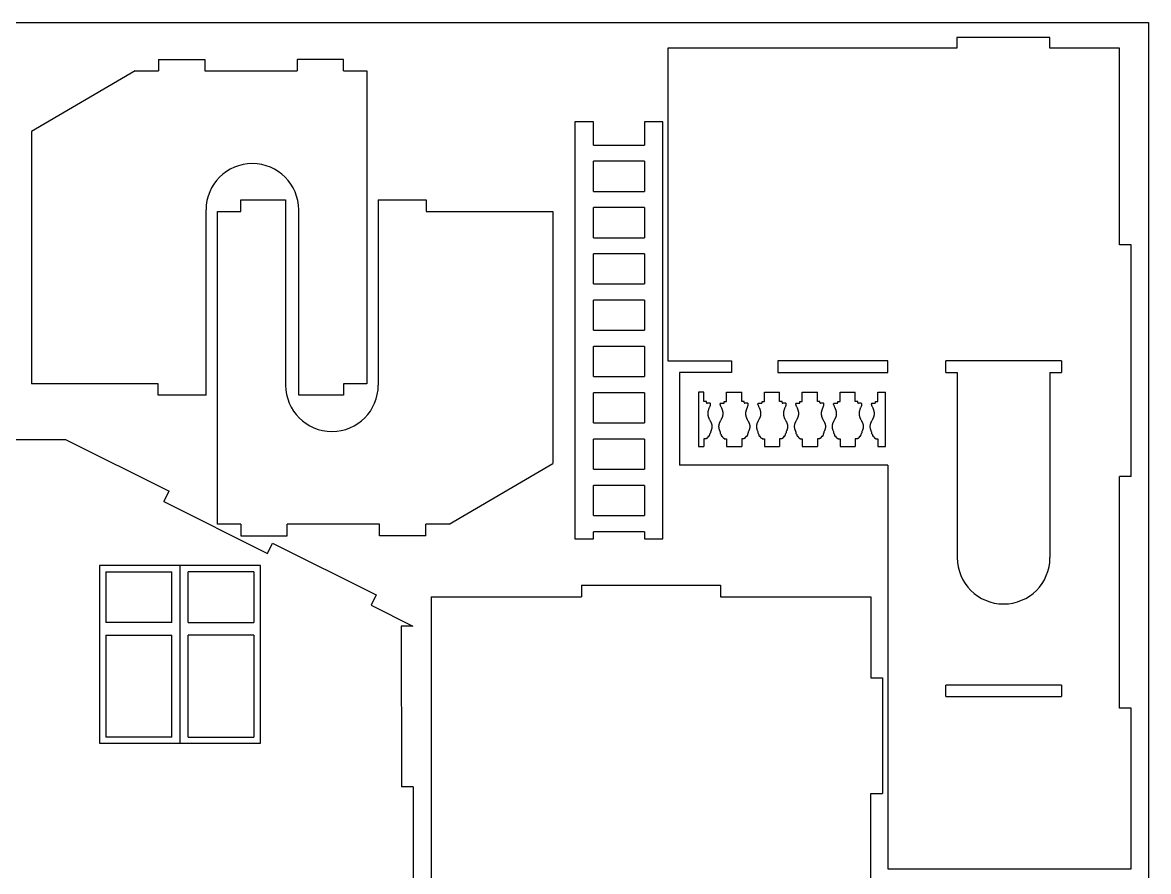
# Model space of a CAD drawing. Extents: x -442 to 263, y -399 to 649.
# Drawn here: x -130.9 to 258.1, y -192.2 to 101 of the extents above; entities that cross this region are included whole.
import ezdxf

# ---------------------------------------------------------------- set-up
doc = ezdxf.new("R2010")
doc.units = 0
doc.layers.get('0').update_dxf_attribs({"color": 1, "linetype": 'CONTINUOUS'})
doc.layers.add('1', color=2, linetype='CONTINUOUS')

msp = doc.modelspace()

# ---------------------------------------------------------------- linework, layer by layer
for p, q in [((191.9, 95.8), (191.9, 92.16)), ((224.03, 95.8), (191.9, 95.8)), ((224.03, 92.16), (224.03, 95.8)), ((92.03, 92.16), (92.03, -15.84)), ((191.9, 92.16), (92.03, 92.16)), ((248.03, 92.16), (224.03, 92.16)), ((248.03, 24.16), (248.03, 92.16)), ((-84, 88.25), (-68, 88.25)), ((-84, 88.25), (-84, 84.25)), ((-68, 88.25), (-68, 84.25)), ((-20, 88.25), (-36, 88.25)), ((-36, 88.25), (-36, 84.25)), ((-20, 84.25), (-20, 88.25)), ((-92, 84.25), (-84, 84.25)), ((-68, 84.25), (-36, 84.25)), ((-20, 84.25), (-12, 84.25)), ((-12, 84.25), (-12, -23.75)), ((66.3, 66.68), (59.9, 66.68)), ((59.9, 66.68), (59.9, -77.32)), ((66.3, 58.68), (66.3, 66.68)), ((90.3, 66.68), (83.9, 66.68)), ((83.9, 66.68), (83.9, 58.68)), ((90.3, -77.32), (90.3, 66.68)), ((66.3, 58.68), (83.9, 58.68)), ((66.3, 42.68), (66.3, 53.08)), ((83.9, 53.08), (66.3, 53.08)), ((83.9, 53.08), (83.9, 42.68)), ((-55.55, 39.74), (-40.03, 39.74)), ((-55.55, 35.74), (-55.55, 39.74)), ((-40.03, 39.74), (-40.03, -24.26)), ((-8.03, 39.74), (8.47, 39.74)), ((-8.03, 39.74), (-8.03, -24.26)), ((8.47, 39.74), (8.47, 35.74)), ((66.3, 42.68), (83.9, 42.68)), ((-67.52, -27.75), (-67.52, 36.25)), ((-63.55, 35.74), (-55.55, 35.74)), ((-63.55, -72.26), (-63.55, 35.74)), ((-35.52, -27.75), (-35.52, 36.25)), ((8.47, 35.74), (52.28, 35.74)), ((8.47, 35.74), (52.28, 35.74)), ((66.3, 26.68), (66.3, 37.08)), ((83.9, 37.08), (66.3, 37.08)), ((83.9, 37.08), (83.9, 26.68)), ((66.3, 26.68), (83.9, 26.68)), ((252.03, 24.16), (248.03, 24.16)), ((252.03, -55.84), (252.03, 24.16)), ((66.3, 10.68), (66.3, 21.08)), ((83.9, 21.08), (66.3, 21.08)), ((83.9, 21.08), (83.9, 10.68)), ((66.3, 10.68), (83.9, 10.68)), ((66.3, -5.32), (66.3, 5.08)), ((83.9, 5.08), (66.3, 5.08)), ((83.9, 5.08), (83.9, -5.32)), ((66.3, -5.32), (83.9, -5.32)), ((83.9, -10.92), (66.3, -10.92)), ((66.3, -21.32), (66.3, -10.92)), ((83.9, -10.92), (83.9, -21.32)), ((92.03, -15.84), (114.03, -15.84)), ((114.03, -15.84), (114.03, -19.91)), ((130.03, -15.84), (130.03, -19.84)), ((168.03, -15.84), (130.03, -15.84)), ((168.03, -19.84), (168.03, -15.84)), ((228.03, -15.84), (188.03, -15.84)), ((188.03, -19.84), (188.03, -15.84)), ((228.03, -15.84), (228.03, -19.84)), ((66.3, -21.32), (83.9, -21.32)), ((114.03, -19.91), (96.03, -19.91)), ((96.03, -19.91), (96.03, -51.91)), ((130.03, -19.84), (168.03, -19.84)), ((188.03, -19.84), (192.02, -19.84)), ((192.02, -19.84), (192.02, -83.84)), ((224.02, -19.84), (224.02, -83.84)), ((224.02, -19.84), (228.03, -19.84)), ((-84.02, -23.75), (-127.83, -23.75)), ((-84.02, -27.75), (-84.02, -23.75)), ((-20, -23.75), (-20, -27.75)), ((-12, -23.75), (-20, -23.75)), ((66.3, -37.32), (66.3, -26.92)), ((83.9, -26.92), (66.3, -26.92)), ((83.9, -26.92), (83.9, -37.32)), ((102.61, -26.73), (102.61, -45.42)), ((104.49, -26.73), (102.61, -26.73)), ((104.49, -29.93), (104.49, -26.73)), ((112.33, -29.93), (112.33, -26.73)), ((112.33, -26.73), (117.56, -26.73)), ((117.56, -29.93), (117.56, -26.73)), ((125.4, -29.93), (125.4, -26.73)), ((125.4, -26.73), (130.62, -26.73)), ((130.62, -29.93), (130.62, -26.73)), ((138.46, -29.93), (138.46, -26.73)), ((138.46, -26.73), (143.69, -26.73)), ((143.69, -29.93), (143.69, -26.73)), ((151.53, -29.93), (151.53, -26.73)), ((151.53, -26.73), (156.76, -26.73)), ((156.76, -29.93), (156.76, -26.73)), ((164.6, -29.93), (164.6, -26.73)), ((-67.52, -27.75), (-84.02, -27.75)), ((-20, -27.75), (-35.52, -27.75)), ((105.32, -29.93), (104.49, -29.93)), ((105.32, -30.27), (105.32, -29.93)), ((106.59, -30.51), (105.56, -30.51)), ((106.75, -30.91), (106.75, -30.67)), ((110.07, -30.91), (110.07, -30.67)), ((110.23, -30.51), (111.25, -30.51)), ((111.49, -30.27), (111.49, -29.93)), ((111.49, -29.93), (112.33, -29.93)), ((118.39, -29.93), (117.56, -29.93)), ((118.39, -30.27), (118.39, -29.93)), ((119.66, -30.51), (118.63, -30.51)), ((119.82, -30.91), (119.82, -30.67)), ((123.13, -30.91), (123.13, -30.67)), ((123.29, -30.51), (124.32, -30.51)), ((124.56, -30.27), (124.56, -29.93)), ((124.56, -29.93), (125.4, -29.93)), ((131.46, -29.93), (130.62, -29.93)), ((131.46, -30.27), (131.46, -29.93)), ((132.73, -30.51), (131.7, -30.51)), ((132.89, -30.91), (132.89, -30.67)), ((136.2, -30.91), (136.2, -30.67)), ((136.36, -30.51), (137.39, -30.51)), ((137.63, -30.27), (137.63, -29.93)), ((137.63, -29.93), (138.46, -29.93)), ((144.53, -29.93), (143.69, -29.93)), ((144.53, -30.27), (144.53, -29.93)), ((145.79, -30.51), (144.77, -30.51)), ((145.95, -30.91), (145.95, -30.67)), ((149.27, -30.91), (149.27, -30.67)), ((149.43, -30.51), (150.46, -30.51)), ((150.7, -30.27), (150.7, -29.93)), ((150.7, -29.93), (151.53, -29.93)), ((157.6, -29.93), (156.76, -29.93)), ((157.6, -30.27), (157.6, -29.93)), ((158.86, -30.51), (157.84, -30.51)), ((159.02, -30.91), (159.02, -30.67)), ((162.34, -30.91), (162.34, -30.67)), ((162.5, -30.51), (163.52, -30.51)), ((163.76, -30.27), (163.76, -29.93)), ((163.76, -29.93), (164.6, -29.93)), ((66.3, -37.32), (83.9, -37.32)), ((105.32, -42.76), (104.49, -42.76)), ((104.49, -42.76), (104.49, -45.42)), ((105.56, -42.53), (105.32, -42.53)), ((105.32, -42.53), (105.32, -42.76)), ((105.8, -42.19), (105.8, -42.29)), ((106.04, -41.95), (106.01, -41.95)), ((106.41, -41.34), (106.41, -41.55)), ((106.73, -40.43), (106.73, -40.78)), ((110.09, -40.43), (110.09, -40.78)), ((110.4, -41.34), (110.4, -41.55)), ((110.77, -41.95), (110.8, -41.95)), ((111.01, -42.19), (111.01, -42.29)), ((111.25, -42.53), (111.49, -42.53)), ((111.49, -42.53), (111.49, -42.76)), ((111.49, -42.76), (112.33, -42.76)), ((112.33, -42.76), (112.33, -45.42)), ((118.39, -42.76), (117.56, -42.76)), ((117.56, -42.76), (117.56, -45.42)), ((118.63, -42.53), (118.39, -42.53)), ((118.39, -42.53), (118.39, -42.76)), ((118.87, -42.19), (118.87, -42.29)), ((119.11, -41.95), (119.08, -41.95)), ((119.48, -41.34), (119.48, -41.55)), ((119.8, -40.43), (119.8, -40.78)), ((123.15, -40.43), (123.15, -40.78)), ((123.47, -41.34), (123.47, -41.55)), ((123.84, -41.95), (123.87, -41.95)), ((124.08, -42.19), (124.08, -42.29)), ((124.32, -42.53), (124.56, -42.53)), ((124.56, -42.53), (124.56, -42.76)), ((124.56, -42.76), (125.4, -42.76)), ((125.4, -42.76), (125.4, -45.42)), ((131.46, -42.76), (130.62, -42.76)), ((130.62, -42.76), (130.62, -45.42)), ((131.7, -42.53), (131.46, -42.53)), ((131.46, -42.53), (131.46, -42.76)), ((131.94, -42.19), (131.94, -42.29)), ((132.18, -41.95), (132.15, -41.95)), ((132.55, -41.34), (132.55, -41.55)), ((132.87, -40.43), (132.87, -40.78)), ((136.22, -40.43), (136.22, -40.78)), ((136.54, -41.34), (136.54, -41.55)), ((136.91, -41.95), (136.94, -41.95)), ((137.15, -42.19), (137.15, -42.29)), ((137.39, -42.53), (137.63, -42.53)), ((137.63, -42.53), (137.63, -42.76)), ((137.63, -42.76), (138.46, -42.76)), ((138.46, -42.76), (138.46, -45.42)), ((144.53, -42.76), (143.69, -42.76)), ((143.69, -42.76), (143.69, -45.42)), ((144.77, -42.53), (144.53, -42.53)), ((144.53, -42.53), (144.53, -42.76)), ((145.01, -42.19), (145.01, -42.29)), ((145.25, -41.95), (145.22, -41.95)), ((145.62, -41.34), (145.62, -41.55)), ((145.93, -40.43), (145.93, -40.78)), ((149.29, -40.43), (149.29, -40.78)), ((149.61, -41.34), (149.61, -41.55)), ((149.98, -41.95), (150.01, -41.95)), ((150.22, -42.19), (150.22, -42.29)), ((150.46, -42.53), (150.7, -42.53)), ((150.7, -42.53), (150.7, -42.76)), ((150.7, -42.76), (151.53, -42.76)), ((151.53, -42.76), (151.53, -45.42)), ((157.6, -42.76), (156.76, -42.76)), ((156.76, -42.76), (156.76, -45.42)), ((157.84, -42.53), (157.6, -42.53)), ((157.6, -42.53), (157.6, -42.76)), ((158.08, -42.19), (158.08, -42.29)), ((158.32, -41.95), (158.29, -41.95)), ((158.69, -41.34), (158.69, -41.55)), ((159, -40.43), (159, -40.78)), ((162.36, -40.43), (162.36, -40.78)), ((162.67, -41.34), (162.67, -41.55)), ((163.04, -41.95), (163.07, -41.95)), ((163.28, -42.19), (163.28, -42.29)), ((163.52, -42.53), (163.76, -42.53)), ((163.76, -42.53), (163.76, -42.76)), ((163.76, -42.76), (164.6, -42.76)), ((164.6, -42.76), (164.6, -45.42)), ((-156.07, -43.03), (-116.07, -43.03)), ((-116.07, -43.03), (-80.29, -60.92)), ((83.9, -42.92), (66.3, -42.92)), ((66.3, -53.32), (66.3, -42.92)), ((83.9, -42.92), (83.9, -53.32)), ((102.61, -45.42), (104.49, -45.42)), ((112.33, -45.42), (117.56, -45.42)), ((125.4, -45.42), (130.62, -45.42)), ((138.46, -45.42), (143.69, -45.42)), ((151.53, -45.42), (156.76, -45.42)), ((66.3, -53.32), (83.9, -53.32)), ((168.03, -51.91), (96.03, -51.91)), ((168.03, -51.91), (168.03, -191.36)), ((252.03, -55.84), (248.03, -55.84)), ((248.03, -135.84), (248.03, -55.84)), ((-82.08, -64.5), (-80.29, -60.92)), ((66.3, -69.32), (66.3, -58.92)), ((83.9, -58.92), (66.3, -58.92)), ((83.9, -58.92), (83.9, -69.32)), ((-82.08, -64.5), (-46.31, -82.38)), ((66.3, -69.32), (83.9, -69.32)), ((-55.55, -72.26), (-63.55, -72.26)), ((-55.55, -72.26), (-55.55, -76.26)), ((-39.55, -76.26), (-39.55, -72.26)), ((-7.55, -72.26), (-39.55, -72.26)), ((-7.55, -76.26), (-7.55, -72.26)), ((8.45, -76.26), (8.45, -72.26)), ((16.45, -72.26), (8.45, -72.26)), ((-55.55, -76.26), (-39.55, -76.26)), ((8.45, -76.26), (-7.55, -76.26)), ((59.9, -77.32), (66.3, -77.32)), ((66.3, -77.32), (66.3, -74.92)), ((83.9, -74.92), (66.3, -74.92)), ((83.9, -74.92), (83.9, -77.32)), ((83.9, -77.32), (90.3, -77.32)), ((-46.31, -82.38), (-44.52, -78.81)), ((-44.52, -78.81), (-8.74, -96.7)), ((-102.1, -88.69), (-79.36, -88.69)), ((-102.1, -88.69), (-102.1, -106.29)), ((-79.36, -106.29), (-79.36, -88.69)), ((-50.96, -88.69), (-73.7, -88.69)), ((-73.7, -106.29), (-73.7, -88.69)), ((62.2, -93.33), (62.2, -97.33)), ((62.2, -93.33), (110.2, -93.33)), ((110.2, -93.33), (110.2, -97.33)), ((-8.74, -96.7), (-10.53, -100.27)), ((-10.53, -100.27), (3.93, -107.5)), ((10.2, -97.33), (62.2, -97.33)), ((10.2, -97.33), (10.2, -205.33)), ((110.2, -97.33), (162.2, -97.33)), ((162.2, -97.33), (162.2, -125.33)), ((-79.36, -106.29), (-102.1, -106.29)), ((-73.7, -106.29), (-50.96, -106.29)), ((-0.07, -107.5), (0, -163.03)), ((3.93, -107.5), (-0.07, -107.5)), ((-102.1, -110.67), (-79.36, -110.67)), ((-102.1, -110.67), (-102.1, -145.87)), ((-79.36, -145.87), (-79.36, -110.67)), ((-50.96, -110.67), (-73.7, -110.67)), ((-73.7, -145.87), (-73.7, -110.67)), ((-50.96, -110.67), (-50.96, -145.87)), ((162.2, -125.33), (166.2, -125.33)), ((166.2, -125.33), (166.2, -165.33)), ((228.03, -127.84), (188.03, -127.84)), ((188.03, -131.84), (188.03, -127.84)), ((228.03, -127.84), (228.03, -131.84)), ((188.03, -131.84), (228.03, -131.84)), ((252.03, -135.84), (248.03, -135.84)), ((252.03, -191.36), (252.03, -135.84)), ((-79.36, -145.87), (-102.1, -145.87)), ((-73.7, -145.87), (-50.96, -145.87)), ((4, -163.03), (0, -163.03)), ((4, -163.03), (4, -243.03)), ((162.2, -205.33), (162.2, -165.33)), ((162.2, -165.33), (166.2, -165.33)), ((168.03, -191.36), (252.03, -191.36))]:
    msp.add_line(p, q)
for points in [[(106.59, -31.5), (106.49, -31.68), (106.4, -31.87), (106.31, -32.05), (106.22, -32.24), (106.18, -32.34), (106.15, -32.44), (106.11, -32.53), (106.07, -32.63), (106.02, -32.8), (105.97, -32.97), (105.94, -33.06), (105.92, -33.14), (105.9, -33.23), (105.88, -33.31), (105.86, -33.46), (105.83, -33.6), (105.82, -33.75), (105.81, -33.9), (105.8, -34.04), (105.81, -34.19), (105.81, -34.3), (105.82, -34.42), (105.83, -34.53), (105.85, -34.64), (105.86, -34.72), (105.88, -34.79), (105.89, -34.87), (105.91, -34.94), (105.94, -35.05), (105.98, -35.16), (106.01, -35.27), (106.04, -35.35), (106.07, -35.43), (106.12, -35.55), (106.17, -35.67), (106.22, -35.77), (106.27, -35.88), (106.33, -36.01), (106.4, -36.13), (106.52, -36.37), (106.64, -36.57), (106.69, -36.68), (106.77, -36.83), (106.83, -36.94), (106.88, -37.05), (106.93, -37.15), (106.97, -37.25), (107.03, -37.4), (107.08, -37.54), (107.11, -37.61), (107.13, -37.69), (107.16, -37.8), (107.19, -37.91), (107.21, -38.02), (107.23, -38.14), (107.24, -38.27), (107.25, -38.4), (107.25, -38.54), (107.25, -38.67), (107.24, -38.81), (107.22, -38.95), (107.2, -39.09), (107.18, -39.22), (107.15, -39.35), (107.11, -39.48), (107.07, -39.61), (107.03, -39.74), (107, -39.83), (106.97, -39.91), (106.93, -40), (106.89, -40.08), (106.82, -40.26), (106.73, -40.43)], [(110.22, -31.5), (110.32, -31.68), (110.42, -31.87), (110.51, -32.05), (110.59, -32.24), (110.63, -32.34), (110.67, -32.44), (110.71, -32.53), (110.74, -32.63), (110.8, -32.8), (110.85, -32.97), (110.87, -33.06), (110.89, -33.14), (110.91, -33.23), (110.93, -33.31), (110.96, -33.46), (110.98, -33.6), (111, -33.75), (111.01, -33.9), (111.01, -34.04), (111.01, -34.19), (111, -34.3), (111, -34.42), (110.98, -34.53), (110.97, -34.64), (110.95, -34.72), (110.94, -34.79), (110.92, -34.87), (110.9, -34.94), (110.87, -35.05), (110.84, -35.16), (110.8, -35.27), (110.78, -35.35), (110.75, -35.43), (110.7, -35.55), (110.65, -35.67), (110.6, -35.77), (110.55, -35.88), (110.48, -36.01), (110.42, -36.13), (110.29, -36.37), (110.18, -36.57), (110.12, -36.68), (110.04, -36.83), (109.99, -36.94), (109.93, -37.05), (109.89, -37.15), (109.84, -37.25), (109.78, -37.4), (109.73, -37.54), (109.71, -37.61), (109.69, -37.69), (109.66, -37.8), (109.63, -37.91), (109.61, -38.02), (109.59, -38.14), (109.58, -38.27), (109.57, -38.4), (109.56, -38.54), (109.57, -38.67), (109.58, -38.81), (109.59, -38.95), (109.61, -39.09), (109.64, -39.22), (109.67, -39.35), (109.7, -39.48), (109.74, -39.61), (109.79, -39.74), (109.82, -39.83), (109.85, -39.91), (109.88, -40), (109.92, -40.08), (110, -40.26), (110.09, -40.43)], [(119.66, -31.5), (119.56, -31.68), (119.47, -31.87), (119.38, -32.05), (119.29, -32.24), (119.25, -32.34), (119.21, -32.44), (119.18, -32.53), (119.14, -32.63), (119.09, -32.8), (119.04, -32.97), (119.01, -33.06), (118.99, -33.14), (118.97, -33.23), (118.95, -33.31), (118.92, -33.46), (118.9, -33.6), (118.89, -33.75), (118.88, -33.9), (118.87, -34.04), (118.87, -34.19), (118.88, -34.3), (118.89, -34.42), (118.9, -34.53), (118.92, -34.64), (118.93, -34.72), (118.95, -34.79), (118.96, -34.87), (118.98, -34.94), (119.01, -35.05), (119.04, -35.16), (119.08, -35.27), (119.11, -35.35), (119.14, -35.43), (119.19, -35.55), (119.24, -35.67), (119.29, -35.77), (119.34, -35.88), (119.4, -36.01), (119.47, -36.13), (119.59, -36.37), (119.7, -36.57), (119.76, -36.68), (119.84, -36.83), (119.9, -36.94), (119.95, -37.05), (120, -37.15), (120.04, -37.25), (120.1, -37.4), (120.15, -37.54), (120.18, -37.61), (120.2, -37.69), (120.23, -37.8), (120.25, -37.91), (120.28, -38.02), (120.29, -38.14), (120.31, -38.27), (120.32, -38.4), (120.32, -38.54), (120.32, -38.67), (120.31, -38.81), (120.29, -38.95), (120.27, -39.09), (120.25, -39.22), (120.22, -39.35), (120.18, -39.48), (120.14, -39.61), (120.1, -39.74), (120.07, -39.83), (120.03, -39.91), (120, -40), (119.96, -40.08), (119.88, -40.26), (119.8, -40.43)], [(123.29, -31.5), (123.39, -31.68), (123.49, -31.87), (123.58, -32.05), (123.66, -32.24), (123.7, -32.34), (123.74, -32.44), (123.77, -32.53), (123.81, -32.63), (123.87, -32.8), (123.92, -32.97), (123.94, -33.06), (123.96, -33.14), (123.98, -33.23), (124, -33.31), (124.03, -33.46), (124.05, -33.6), (124.07, -33.75), (124.08, -33.9), (124.08, -34.04), (124.08, -34.19), (124.07, -34.3), (124.06, -34.42), (124.05, -34.53), (124.03, -34.64), (124.02, -34.72), (124.01, -34.79), (123.99, -34.87), (123.97, -34.94), (123.94, -35.05), (123.91, -35.16), (123.87, -35.27), (123.84, -35.35), (123.81, -35.43), (123.77, -35.55), (123.71, -35.67), (123.67, -35.77), (123.62, -35.88), (123.55, -36.01), (123.49, -36.13), (123.36, -36.37), (123.25, -36.57), (123.19, -36.68), (123.11, -36.83), (123.06, -36.94), (123, -37.05), (122.95, -37.15), (122.91, -37.25), (122.85, -37.4), (122.8, -37.54), (122.78, -37.61), (122.75, -37.69), (122.72, -37.8), (122.7, -37.91), (122.68, -38.02), (122.66, -38.14), (122.64, -38.27), (122.63, -38.4), (122.63, -38.54), (122.63, -38.67), (122.64, -38.81), (122.66, -38.95), (122.68, -39.09), (122.71, -39.22), (122.74, -39.35), (122.77, -39.48), (122.81, -39.61), (122.85, -39.74), (122.88, -39.83), (122.92, -39.91), (122.95, -40), (122.99, -40.08), (123.07, -40.26), (123.15, -40.43)], [(132.73, -31.5), (132.63, -31.68), (132.53, -31.87), (132.44, -32.05), (132.36, -32.24), (132.32, -32.34), (132.28, -32.44), (132.25, -32.53), (132.21, -32.63), (132.15, -32.8), (132.1, -32.97), (132.08, -33.06), (132.06, -33.14), (132.04, -33.23), (132.02, -33.31), (131.99, -33.46), (131.97, -33.6), (131.95, -33.75), (131.94, -33.9), (131.94, -34.04), (131.94, -34.19), (131.95, -34.3), (131.96, -34.42), (131.97, -34.53), (131.99, -34.64), (132, -34.72), (132.01, -34.79), (132.03, -34.87), (132.05, -34.94), (132.08, -35.05), (132.11, -35.16), (132.15, -35.27), (132.18, -35.35), (132.21, -35.43), (132.25, -35.55), (132.31, -35.67), (132.35, -35.77), (132.4, -35.88), (132.47, -36.01), (132.53, -36.13), (132.66, -36.37), (132.77, -36.57), (132.83, -36.68), (132.91, -36.83), (132.96, -36.94), (133.02, -37.05), (133.07, -37.15), (133.11, -37.25), (133.17, -37.4), (133.22, -37.54), (133.24, -37.61), (133.27, -37.69), (133.3, -37.8), (133.32, -37.91), (133.34, -38.02), (133.36, -38.14), (133.38, -38.27), (133.39, -38.4), (133.39, -38.54), (133.39, -38.67), (133.38, -38.81), (133.36, -38.95), (133.34, -39.09), (133.31, -39.22), (133.28, -39.35), (133.25, -39.48), (133.21, -39.61), (133.17, -39.74), (133.14, -39.83), (133.1, -39.91), (133.07, -40), (133.03, -40.08), (132.95, -40.26), (132.87, -40.43)], [(136.36, -31.5), (136.46, -31.68), (136.55, -31.87), (136.64, -32.05), (136.73, -32.24), (136.77, -32.34), (136.81, -32.44), (136.84, -32.53), (136.88, -32.63), (136.93, -32.8), (136.98, -32.97), (137.01, -33.06), (137.03, -33.14), (137.05, -33.23), (137.07, -33.31), (137.1, -33.46), (137.12, -33.6), (137.13, -33.75), (137.14, -33.9), (137.15, -34.04), (137.15, -34.19), (137.14, -34.3), (137.13, -34.42), (137.12, -34.53), (137.1, -34.64), (137.09, -34.72), (137.07, -34.79), (137.06, -34.87), (137.04, -34.94), (137.01, -35.05), (136.98, -35.16), (136.94, -35.27), (136.91, -35.35), (136.88, -35.43), (136.83, -35.55), (136.78, -35.67), (136.73, -35.77), (136.68, -35.88), (136.62, -36.01), (136.55, -36.13), (136.43, -36.37), (136.32, -36.57), (136.26, -36.68), (136.18, -36.83), (136.12, -36.94), (136.07, -37.05), (136.02, -37.15), (135.98, -37.25), (135.92, -37.4), (135.87, -37.54), (135.84, -37.61), (135.82, -37.69), (135.79, -37.8), (135.77, -37.91), (135.74, -38.02), (135.73, -38.14), (135.71, -38.27), (135.7, -38.4), (135.7, -38.54), (135.7, -38.67), (135.71, -38.81), (135.73, -38.95), (135.75, -39.09), (135.77, -39.22), (135.8, -39.35), (135.84, -39.48), (135.88, -39.61), (135.92, -39.74), (135.95, -39.83), (135.99, -39.91), (136.02, -40), (136.06, -40.08), (136.14, -40.26), (136.22, -40.43)], [(145.8, -31.5), (145.7, -31.68), (145.6, -31.87), (145.51, -32.05), (145.43, -32.24), (145.39, -32.34), (145.35, -32.44), (145.31, -32.53), (145.28, -32.63), (145.22, -32.8), (145.17, -32.97), (145.15, -33.06), (145.13, -33.14), (145.11, -33.23), (145.09, -33.31), (145.06, -33.46), (145.04, -33.6), (145.02, -33.75), (145.01, -33.9), (145.01, -34.04), (145.01, -34.19), (145.02, -34.3), (145.02, -34.42), (145.04, -34.53), (145.05, -34.64), (145.07, -34.72), (145.08, -34.79), (145.1, -34.87), (145.12, -34.94), (145.15, -35.05), (145.18, -35.16), (145.22, -35.27), (145.24, -35.35), (145.27, -35.43), (145.32, -35.55), (145.37, -35.67), (145.42, -35.77), (145.47, -35.88), (145.54, -36.01), (145.6, -36.13), (145.73, -36.37), (145.84, -36.57), (145.9, -36.68), (145.98, -36.83), (146.03, -36.94), (146.09, -37.05), (146.13, -37.15), (146.18, -37.25), (146.24, -37.4), (146.29, -37.54), (146.31, -37.61), (146.33, -37.69), (146.36, -37.8), (146.39, -37.91), (146.41, -38.02), (146.43, -38.14), (146.44, -38.27), (146.45, -38.4), (146.46, -38.54), (146.45, -38.67), (146.44, -38.81), (146.43, -38.95), (146.41, -39.09), (146.38, -39.22), (146.35, -39.35), (146.32, -39.48), (146.28, -39.61), (146.23, -39.74), (146.2, -39.83), (146.17, -39.91), (146.14, -40), (146.1, -40.08), (146.02, -40.26), (145.93, -40.43)], [(149.43, -31.5), (149.53, -31.68), (149.62, -31.87), (149.71, -32.05), (149.8, -32.24), (149.84, -32.34), (149.87, -32.44), (149.91, -32.53), (149.95, -32.63), (150, -32.8), (150.05, -32.97), (150.08, -33.06), (150.1, -33.14), (150.12, -33.23), (150.14, -33.31), (150.16, -33.46), (150.19, -33.6), (150.2, -33.75), (150.21, -33.9), (150.22, -34.04), (150.21, -34.19), (150.21, -34.3), (150.2, -34.42), (150.19, -34.53), (150.17, -34.64), (150.16, -34.72), (150.14, -34.79), (150.13, -34.87), (150.11, -34.94), (150.08, -35.05), (150.04, -35.16), (150.01, -35.27), (149.98, -35.35), (149.95, -35.43), (149.9, -35.55), (149.85, -35.67), (149.8, -35.77), (149.75, -35.88), (149.69, -36.01), (149.62, -36.13), (149.5, -36.37), (149.38, -36.57), (149.33, -36.68), (149.25, -36.83), (149.19, -36.94), (149.14, -37.05), (149.09, -37.15), (149.05, -37.25), (148.99, -37.4), (148.94, -37.54), (148.91, -37.61), (148.89, -37.69), (148.86, -37.8), (148.83, -37.91), (148.81, -38.02), (148.79, -38.14), (148.78, -38.27), (148.77, -38.4), (148.77, -38.54), (148.77, -38.67), (148.78, -38.81), (148.8, -38.95), (148.82, -39.09), (148.84, -39.22), (148.87, -39.35), (148.91, -39.48), (148.95, -39.61), (148.99, -39.74), (149.02, -39.83), (149.05, -39.91), (149.09, -40), (149.13, -40.08), (149.2, -40.26), (149.29, -40.43)], [(158.86, -31.5), (158.77, -31.68), (158.67, -31.87), (158.58, -32.05), (158.5, -32.24), (158.46, -32.34), (158.42, -32.44), (158.38, -32.53), (158.35, -32.63), (158.29, -32.8), (158.24, -32.97), (158.22, -33.06), (158.19, -33.14), (158.17, -33.23), (158.16, -33.31), (158.13, -33.46), (158.11, -33.6), (158.09, -33.75), (158.08, -33.9), (158.08, -34.04), (158.08, -34.19), (158.08, -34.3), (158.09, -34.42), (158.11, -34.53), (158.12, -34.64), (158.14, -34.72), (158.15, -34.79), (158.17, -34.87), (158.19, -34.94), (158.22, -35.05), (158.25, -35.16), (158.28, -35.27), (158.31, -35.35), (158.34, -35.43), (158.39, -35.55), (158.44, -35.67), (158.49, -35.77), (158.54, -35.88), (158.6, -36.01), (158.67, -36.13), (158.8, -36.37), (158.91, -36.57), (158.96, -36.68), (159.05, -36.83), (159.1, -36.94), (159.15, -37.05), (159.2, -37.15), (159.25, -37.25), (159.3, -37.4), (159.36, -37.54), (159.38, -37.61), (159.4, -37.69), (159.43, -37.8), (159.46, -37.91), (159.48, -38.02), (159.5, -38.14), (159.51, -38.27), (159.52, -38.4), (159.52, -38.54), (159.52, -38.67), (159.51, -38.81), (159.5, -38.95), (159.48, -39.09), (159.45, -39.22), (159.42, -39.35), (159.39, -39.48), (159.35, -39.61), (159.3, -39.74), (159.27, -39.83), (159.24, -39.91), (159.2, -40), (159.17, -40.08), (159.09, -40.26), (159, -40.43)], [(162.5, -31.5), (162.6, -31.68), (162.69, -31.87), (162.78, -32.05), (162.86, -32.24), (162.9, -32.34), (162.94, -32.44), (162.98, -32.53), (163.01, -32.63), (163.07, -32.8), (163.12, -32.97), (163.15, -33.06), (163.17, -33.14), (163.19, -33.23), (163.2, -33.31), (163.23, -33.46), (163.25, -33.6), (163.27, -33.75), (163.28, -33.9), (163.28, -34.04), (163.28, -34.19), (163.28, -34.3), (163.27, -34.42), (163.25, -34.53), (163.24, -34.64), (163.22, -34.72), (163.21, -34.79), (163.19, -34.87), (163.18, -34.94), (163.15, -35.05), (163.11, -35.16), (163.08, -35.27), (163.05, -35.35), (163.02, -35.43), (162.97, -35.55), (162.92, -35.67), (162.87, -35.77), (162.82, -35.88), (162.76, -36.01), (162.69, -36.13), (162.56, -36.37), (162.45, -36.57), (162.4, -36.68), (162.31, -36.83), (162.26, -36.94), (162.21, -37.05), (162.16, -37.15), (162.11, -37.25), (162.06, -37.4), (162, -37.54), (161.98, -37.61), (161.96, -37.69), (161.93, -37.8), (161.9, -37.91), (161.88, -38.02), (161.86, -38.14), (161.85, -38.27), (161.84, -38.4), (161.84, -38.54), (161.84, -38.67), (161.85, -38.81), (161.86, -38.95), (161.89, -39.09), (161.91, -39.22), (161.94, -39.35), (161.97, -39.48), (162.01, -39.61), (162.06, -39.74), (162.09, -39.83), (162.12, -39.91), (162.16, -40), (162.19, -40.08), (162.27, -40.26), (162.36, -40.43)]]:
    msp.add_lwpolyline(points)
for centre, radius, start, end in [((-51.52, 36.25), 16, 0, 180), ((-24.03, -24.26), 16, 180, 0), ((105.56, -30.27), 0.24, 180, 270), ((106.59, -30.67), 0.16, 0, 90), ((105.56, -30.91), 1.19, 330.2529, 0), ((110.23, -30.67), 0.16, 90, 180), ((111.26, -30.91), 1.19, 180, 209.7471), ((111.25, -30.27), 0.24, 270, 0), ((118.63, -30.27), 0.24, 180, 270), ((119.66, -30.67), 0.16, 0, 90), ((118.62, -30.91), 1.19, 330.2529, 0), ((123.29, -30.67), 0.16, 90, 180), ((124.33, -30.91), 1.19, 180, 209.7471), ((124.32, -30.27), 0.24, 270, 0), ((131.7, -30.27), 0.24, 180, 270), ((132.73, -30.67), 0.16, 0, 90), ((131.69, -30.91), 1.19, 330.2529, 0), ((136.36, -30.67), 0.16, 90, 180), ((137.4, -30.91), 1.19, 180, 209.7471), ((137.39, -30.27), 0.24, 270, 0), ((144.77, -30.27), 0.24, 180, 270), ((145.79, -30.67), 0.16, 0, 90), ((144.76, -30.91), 1.19, 330.2529, 0), ((149.43, -30.67), 0.16, 90, 180), ((150.46, -30.91), 1.19, 180, 209.7471), ((150.46, -30.27), 0.24, 270, 0), ((157.84, -30.27), 0.24, 180, 270), ((158.86, -30.67), 0.16, 0, 90), ((157.83, -30.91), 1.19, 330.2529, 0), ((162.5, -30.67), 0.16, 90, 180), ((163.53, -30.91), 1.19, 180, 209.7471), ((163.52, -30.27), 0.24, 270, 0), ((105.56, -42.29), 0.24, 270, 0), ((106.04, -42.19), 0.24, 90, 180), ((106.01, -41.55), 0.4, 270, 0), ((106.73, -41.34), 0.32, 120.541, 180), ((106.41, -40.78), 0.32, 300.541, 0), ((110.41, -40.78), 0.32, 180, 239.459), ((110.08, -41.34), 0.32, 0, 59.4591), ((110.8, -41.55), 0.4, 180, 270), ((110.77, -42.19), 0.24, 0, 90), ((111.25, -42.29), 0.24, 180, 270), ((118.63, -42.29), 0.24, 270, 0), ((119.11, -42.19), 0.24, 90, 180), ((119.08, -41.55), 0.4, 270, 0), ((119.8, -41.34), 0.32, 120.541, 180), ((119.48, -40.78), 0.32, 300.541, 0), ((123.47, -40.78), 0.32, 180, 239.459), ((123.15, -41.34), 0.32, 0, 59.4591), ((123.87, -41.55), 0.4, 180, 270), ((123.84, -42.19), 0.24, 0, 90), ((124.32, -42.29), 0.24, 180, 270), ((131.7, -42.29), 0.24, 270, 0), ((132.18, -42.19), 0.24, 90, 180), ((132.15, -41.55), 0.4, 270, 0), ((132.87, -41.34), 0.32, 120.541, 180), ((132.55, -40.78), 0.32, 300.541, 0), ((136.54, -40.78), 0.32, 180, 239.459), ((136.22, -41.34), 0.32, 0, 59.4591), ((136.94, -41.55), 0.4, 180, 270), ((136.91, -42.19), 0.24, 0, 90), ((137.39, -42.29), 0.24, 180, 270), ((144.77, -42.29), 0.24, 270, 0), ((145.25, -42.19), 0.24, 90, 180), ((145.22, -41.55), 0.4, 270, 0), ((145.94, -41.34), 0.32, 120.541, 180), ((145.61, -40.78), 0.32, 300.541, 0), ((149.61, -40.78), 0.32, 180, 239.459), ((149.29, -41.34), 0.32, 0, 59.4591), ((150.01, -41.55), 0.4, 180, 270), ((149.98, -42.19), 0.24, 0, 90), ((150.46, -42.29), 0.24, 180, 270), ((157.84, -42.29), 0.24, 270, 0), ((158.32, -42.19), 0.24, 90, 180), ((158.29, -41.55), 0.4, 270, 0), ((159.01, -41.34), 0.32, 120.541, 180), ((158.68, -40.78), 0.32, 300.541, 0), ((162.68, -40.78), 0.32, 180, 239.459), ((162.35, -41.34), 0.32, 0, 59.4591), ((163.07, -41.55), 0.4, 180, 270), ((163.04, -42.19), 0.24, 0, 90), ((163.52, -42.29), 0.24, 180, 270), ((208.02, -83.84), 16, 179.9999, 359.9999)]:
    msp.add_arc(centre, radius, start, end)
at = {"layer": '1'}
for p, q in [((-441.94, 100.99), (258.06, 100.99)), ((258.06, 100.99), (258.06, -399.01)), ((-92, 84.25), (-127.83, 63.33)), ((-127.83, 63.33), (-127.83, -23.75)), ((52.28, 35.74), (52.28, -51.34)), ((164.6, -26.73), (167.21, -26.73)), ((167.21, -45.42), (167.21, -26.73)), ((164.6, -45.42), (167.21, -45.42)), ((16.45, -72.26), (52.28, -51.34)), ((-48.76, -86.61), (-104.3, -86.61)), ((-104.3, -86.61), (-104.3, -147.95)), ((-76.53, -86.61), (-76.53, -147.95)), ((-50.96, -88.69), (-50.96, -106.29)), ((-48.76, -147.95), (-48.76, -86.61)), ((-104.3, -147.95), (-48.76, -147.95))]:
    msp.add_line(p, q, dxfattribs=at)

doc.saveas('drawing.dxf')
